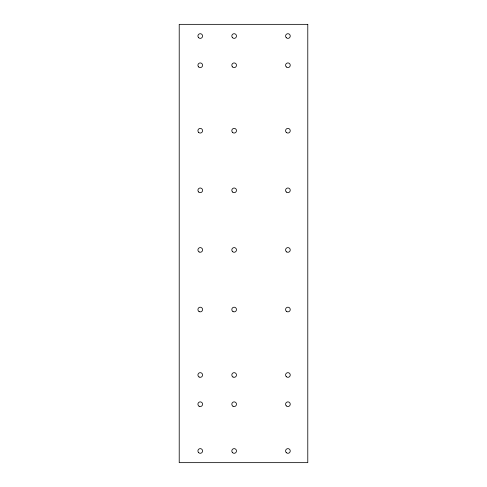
<?xml version="1.0" encoding="UTF-8"?>
<svg xmlns="http://www.w3.org/2000/svg" width="487" height="487" viewBox="0 0 487 487"><rect width="100%" height="100%" fill="white"/><g stroke="black" fill="none" stroke-linecap="round" stroke-linejoin="round"><path stroke-width="0.73" d="M307.784 24.35L179.216 24.35L179.216 462.65L307.784 462.65L307.784 24.35M232.494 452.618A2.338 2.338 0 0 0 236.408 451.565A2.338 2.338 0 0 0 233.547 448.704A2.338 2.338 0 0 0 232.494 452.618M286.259 452.618A2.338 2.338 0 0 0 290.173 451.565A2.338 2.338 0 0 0 287.312 448.704A2.338 2.338 0 0 0 286.259 452.618M286.259 405.866A2.338 2.338 0 0 0 290.173 404.813A2.338 2.338 0 0 0 287.312 401.952A2.338 2.338 0 0 0 286.259 405.866M232.981 406.237A2.338 2.338 0 0 0 236.487 404.21A2.338 2.338 0 0 0 232.981 402.183A2.338 2.338 0 0 0 232.981 406.237M199.086 406.237A2.338 2.338 0 0 0 202.592 404.21A2.338 2.338 0 0 0 199.086 402.183A2.338 2.338 0 0 0 199.086 406.237M232.981 377.017A2.338 2.338 0 0 0 236.487 374.99A2.338 2.338 0 0 0 232.981 372.963A2.338 2.338 0 0 0 232.981 377.017M286.259 376.646A2.338 2.338 0 0 0 290.173 375.593A2.338 2.338 0 0 0 287.312 372.732A2.338 2.338 0 0 0 286.259 376.646M232.981 311.564A2.338 2.338 0 0 0 236.487 309.537A2.338 2.338 0 0 0 232.981 307.51A2.338 2.338 0 0 0 232.981 311.564M286.746 311.564A2.338 2.338 0 0 0 290.252 309.537A2.338 2.338 0 0 0 286.746 307.51A2.338 2.338 0 0 0 286.746 311.564M232.494 251.584A2.338 2.338 0 0 0 236.408 250.531A2.338 2.338 0 0 0 233.547 247.67A2.338 2.338 0 0 0 232.494 251.584M286.746 251.956A2.338 2.338 0 0 0 290.252 249.928A2.338 2.338 0 0 0 286.746 247.901A2.338 2.338 0 0 0 286.746 251.956M286.259 191.975A2.338 2.338 0 0 0 290.173 190.922A2.338 2.338 0 0 0 287.312 188.061A2.338 2.338 0 0 0 286.259 191.975M232.494 191.975A2.338 2.338 0 0 0 236.408 190.922A2.338 2.338 0 0 0 233.547 188.061A2.338 2.338 0 0 0 232.494 191.975M232.494 132.367A2.338 2.338 0 0 0 236.408 131.313A2.338 2.338 0 0 0 233.547 128.452A2.338 2.338 0 0 0 232.494 132.367M286.259 132.367A2.338 2.338 0 0 0 290.173 131.313A2.338 2.338 0 0 0 287.312 128.452A2.338 2.338 0 0 0 286.259 132.367M232.494 66.914A2.338 2.338 0 0 0 236.408 65.861A2.338 2.338 0 0 0 233.547 63A2.338 2.338 0 0 0 232.494 66.914M286.259 66.914A2.338 2.338 0 0 0 290.173 65.861A2.338 2.338 0 0 0 287.312 63A2.338 2.338 0 0 0 286.259 66.914M286.259 37.694A2.338 2.338 0 0 0 290.173 36.641A2.338 2.338 0 0 0 287.312 33.78A2.338 2.338 0 0 0 286.259 37.694M232.494 37.694A2.338 2.338 0 0 0 236.408 36.641A2.338 2.338 0 0 0 233.547 33.78A2.338 2.338 0 0 0 232.494 37.694M198.599 37.694A2.338 2.338 0 0 0 202.513 36.641A2.338 2.338 0 0 0 199.652 33.78A2.338 2.338 0 0 0 198.599 37.694M198.599 66.914A2.338 2.338 0 0 0 202.513 65.861A2.338 2.338 0 0 0 199.652 63A2.338 2.338 0 0 0 198.599 66.914M198.599 132.367A2.338 2.338 0 0 0 202.513 131.313A2.338 2.338 0 0 0 199.652 128.452A2.338 2.338 0 0 0 198.599 132.367M198.599 191.975A2.338 2.338 0 0 0 202.513 190.922A2.338 2.338 0 0 0 199.652 188.061A2.338 2.338 0 0 0 198.599 191.975M199.086 251.956A2.338 2.338 0 0 0 202.592 249.928A2.338 2.338 0 0 0 199.086 247.901A2.338 2.338 0 0 0 199.086 251.956M199.086 311.564A2.338 2.338 0 0 0 202.592 309.537A2.338 2.338 0 0 0 199.086 307.51A2.338 2.338 0 0 0 199.086 311.564M199.086 377.017A2.338 2.338 0 0 0 202.592 374.99A2.338 2.338 0 0 0 199.086 372.963A2.338 2.338 0 0 0 199.086 377.017M198.599 452.618A2.338 2.338 0 0 0 202.513 451.565A2.338 2.338 0 0 0 199.652 448.704A2.338 2.338 0 0 0 198.599 452.618"/></g></svg>
